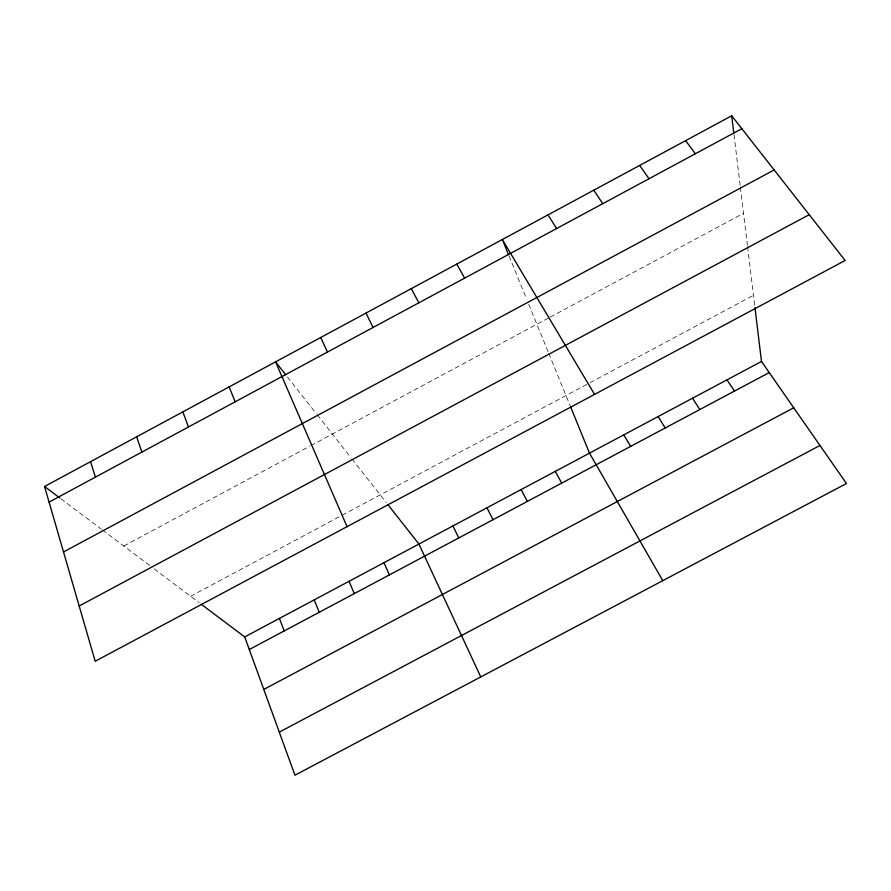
<?xml version="1.0" encoding="UTF-8"?>
<svg xmlns="http://www.w3.org/2000/svg" width="891" height="891" viewBox="0 0 891 891"><rect width="100%" height="100%" fill="white"/><g stroke="black" fill="none" stroke-linecap="round" stroke-linejoin="round"><path stroke-width="0.67" stroke-dasharray="4.46 3.34" d="M123.793 546.038L309.634 446.268M310.825 445.623L549.012 317.742M550.215 317.096L743.528 213.305M190.629 596.279L339.716 516.546M342.166 515.243L588.884 383.308M590.098 382.662L753.474 295.3M60.855 498.737L101.307 529.143M102.376 529.945L149.755 565.551M154.199 568.892L199.105 602.65M287.381 376.893L316.405 413.769M317.241 414.838L351.054 457.796M351.889 458.854L386.204 502.468M509.028 255.906L526.169 297.939M528.731 304.199L548.255 352.079M548.767 353.326L570.14 405.706M733.984 134.541L740.198 185.785M740.354 187.166L747.393 245.17M747.56 246.54L754.8 306.281"/><path stroke-width="1.34" d="M44.55 486.486L731.7 115.785L845.125 260.484L95.192 661.256L44.55 486.486L59.775 497.924M49.072 502.112L741.835 128.705M63.517 551.963L774.156 169.947M79.176 606.003L809.228 214.686M201.221 604.243L244.702 636.92L761.493 361.456L754.967 307.651M249.28 649.528L769.234 372.572M263.781 689.434L793.736 407.777M279.295 732.135L819.976 445.467M285.699 374.743L275.564 361.869L347.056 526.659M387.908 504.64L418.926 544.056L480.772 676.926M685.625 140.644L695.37 153.753M639.649 165.448L649.016 178.735M761.493 361.456L846.45 483.512L294.943 775.215L244.702 636.92M726.978 379.856L734.496 391.071M593.774 190.195L602.762 203.66M692.519 398.221L699.825 409.548M548.01 214.887L556.619 228.541M658.115 416.565L665.209 427.981M623.767 434.864L630.661 446.391M594.553 394.39L502.346 239.523L508.516 254.648M662.781 580.654L589.486 453.14L570.652 406.975M456.782 264.104L464.645 278.115M555.26 471.384L561.731 483.1M521.09 489.593L527.349 501.41M411.319 288.628L418.815 302.817M486.976 507.781L493.035 519.698M365.967 313.086L373.084 327.465M452.929 525.935L458.765 537.941M320.715 337.5L327.465 352.056M383.965 562.689L389.389 574.895M349.06 581.3L354.273 593.606M229.143 386.906L235.157 401.808M314.211 599.866L319.212 612.284M279.429 618.41L284.218 630.917M182.833 411.887L188.469 426.967M136.635 436.813L141.903 452.071M90.537 461.672L95.437 477.119M731.7 115.785L733.816 133.204"/></g></svg>
